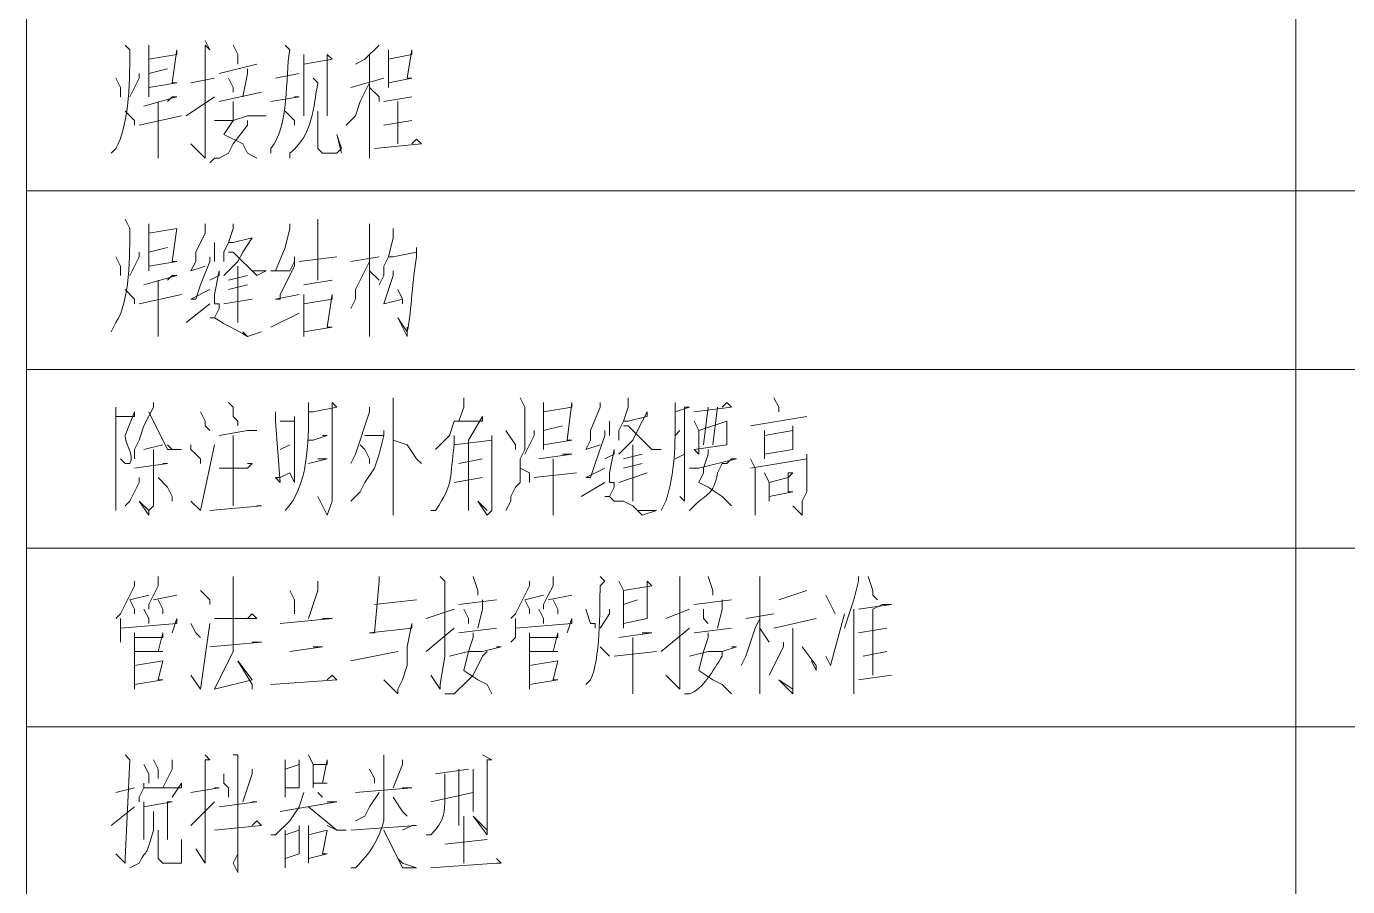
# Model space of a CAD drawing. Extents: x 14941 to 23337, y 2870 to 15192.
# Drawn here: x 21532 to 22313, y 12217 to 12725 of the extents above; entities that cross this region are included whole.
import ezdxf

# ---------------------------------------------------------------- set-up
doc = ezdxf.new("R2010")
doc.units = 0
doc.header["$LTSCALE"] = 8
doc.layers.add('1', color=1, linetype='Continuous')

msp = doc.modelspace()

# ---------------------------------------------------------------- linework, layer by layer
at = {"layer": '1', "color": 0, "lineweight": 18}
msp.add_lwpolyline([(23334.06, 11785.49), (23334.06, 15192.12), (21532.02, 15192.12), (21532.02, 10839.98)], dxfattribs=at)
at = {"layer": '1', "color": 0, "lineweight": 5}
for points in [[(22282.87, 14936.28), (22282.87, 10945.65)], [(21604.33, 12714.32), (21604.33, 12705.98), (21604.33, 12683.73), (21604.33, 12689.29), (21621.01, 12692.07), (21618.23, 12692.07), (21621.01, 12711.54), (21621.01, 12708.76), (21604.33, 12705.98)], [(21637.7, 12717.1), (21640.48, 12711.54), (21637.7, 12714.32), (21637.7, 12669.83), (21637.7, 12647.58), (21629.35, 12655.92), (21637.7, 12647.58)], [(21654.38, 12714.32), (21657.16, 12708.76), (21657.16, 12703.2)], [(21740.59, 12714.32), (21732.25, 12705.98), (21726.69, 12703.2), (21726.69, 12703.2)], [(21696.1, 12708.76), (21696.1, 12672.61), (21696.1, 12678.17)], [(21696.1, 12703.2), (21712.78, 12705.98), (21710, 12708.76), (21710, 12705.98), (21710, 12680.95), (21710, 12672.61), (21710, 12675.39), (21710, 12678.17)], [(21735.03, 12708.76), (21735.03, 12647.58), (21735.03, 12658.7)], [(21746.15, 12711.54), (21746.15, 12689.29)], [(21746.15, 12692.07), (21760.06, 12694.85), (21757.28, 12694.85), (21760.06, 12711.54), (21760.06, 12708.76), (21746.15, 12705.98)], [(21604.33, 12697.63), (21615.45, 12700.42)], [(21646.04, 12697.63), (21668.29, 12703.2)], [(21662.73, 12700.42), (21662.73, 12697.63), (21659.94, 12683.73)], [(21584.86, 12694.85), (21587.64, 12689.29), (21587.64, 12686.51), (21587.64, 12683.73)], [(21598.76, 12697.63), (21598.76, 12694.85), (21593.2, 12683.73)], [(21629.35, 12692.07), (21643.26, 12694.85)], [(21651.6, 12694.85), (21654.38, 12689.29), (21654.38, 12686.51)], [(21679.41, 12694.85), (21693.32, 12697.63)], [(21735.03, 12692.07), (21729.47, 12680.95), (21726.69, 12672.61), (21721.12, 12667.04)], [(21743.37, 12694.85), (21723.91, 12689.29)], [(21601.55, 12678.17), (21621.01, 12683.73), (21618.23, 12683.73), (21615.45, 12680.95)], [(21626.57, 12672.61), (21643.26, 12683.73)], [(21646.04, 12680.95), (21671.07, 12686.51)], [(21676.63, 12680.95), (21693.32, 12683.73), (21690.53, 12683.73), (21690.53, 12683.73)], [(21735.03, 12689.29), (21740.59, 12683.73), (21740.59, 12680.95)], [(21743.37, 12680.95), (21760.06, 12683.73)], [(21590.42, 12675.39), (21595.98, 12669.83), (21595.98, 12667.04)], [(21609.89, 12680.95), (21609.89, 12647.58), (21609.89, 12655.92)], [(21654.38, 12680.95), (21654.38, 12678.17), (21654.38, 12669.83), (21648.82, 12661.48), (21659.94, 12655.92), (21662.73, 12650.36), (21668.29, 12647.58)], [(21684.97, 12675.39), (21690.53, 12669.83), (21690.53, 12667.04)], [(21704.44, 12675.39), (21704.44, 12653.14), (21707.22, 12650.36), (21707.22, 12650.36), (21715.56, 12650.36), (21718.34, 12653.14), (21715.56, 12661.48), (21718.34, 12650.36)], [(21751.72, 12680.95), (21751.72, 12655.92)], [(21598.76, 12667.04), (21623.79, 12672.61)], [(21662.73, 12669.83), (21662.73, 12667.04), (21654.38, 12655.92), (21651.6, 12650.36), (21646.04, 12647.58), (21643.26, 12647.58), (21640.48, 12644.8)], [(21643.26, 12669.83), (21654.38, 12669.83), (21662.73, 12672.61), (21673.85, 12672.61), (21668.29, 12672.61)], [(21760.06, 12669.83), (21743.37, 12667.04)], [(21737.81, 12653.14), (21765.62, 12655.92), (21762.84, 12658.7), (21760.06, 12655.92)], [(23334.06, 12628.11), (21532.02, 12628.11)], [(21604.33, 12608.65), (21604.33, 12600.3), (21604.33, 12580.84), (21604.33, 12583.62), (21621.01, 12586.4), (21618.23, 12586.4), (21621.01, 12605.86), (21621.01, 12605.86), (21604.33, 12603.08)], [(21637.7, 12608.65), (21637.7, 12603.08), (21632.14, 12591.96), (21632.14, 12586.4), (21629.35, 12580.84), (21637.7, 12583.62)], [(21654.38, 12608.65), (21654.38, 12605.86), (21651.6, 12597.52), (21648.82, 12591.96), (21648.82, 12586.4)], [(21687.75, 12608.65), (21687.75, 12605.86), (21684.97, 12594.74), (21679.41, 12580.84), (21676.63, 12580.84), (21687.75, 12580.84), (21690.53, 12586.4), (21690.53, 12589.18), (21690.53, 12583.62), (21682.19, 12566.93), (21682.19, 12564.15), (21679.41, 12564.15), (21693.32, 12566.93)], [(21704.44, 12611.43), (21704.44, 12608.65), (21704.44, 12591.96), (21704.44, 12575.27)], [(21735.03, 12608.65), (21735.03, 12605.86), (21735.03, 12541.9), (21735.03, 12547.47), (21735.03, 12555.81)], [(21748.93, 12605.86), (21748.93, 12600.3), (21746.15, 12589.18), (21743.37, 12583.62), (21743.37, 12578.06), (21740.59, 12572.49)], [(21643.26, 12597.52), (21643.26, 12591.96), (21643.26, 12586.4)], [(21651.6, 12597.52), (21654.38, 12597.52), (21665.51, 12600.3), (21665.51, 12600.3), (21659.94, 12591.96), (21657.16, 12586.4), (21648.82, 12578.06)], [(21584.86, 12589.18), (21587.64, 12583.62), (21587.64, 12580.84), (21587.64, 12578.06)], [(21598.76, 12591.96), (21598.76, 12589.18), (21593.2, 12578.06)], [(21604.33, 12591.96), (21615.45, 12594.74)], [(21640.48, 12589.18), (21640.48, 12586.4), (21634.92, 12572.49), (21632.14, 12564.15), (21629.35, 12564.15), (21640.48, 12569.71)], [(21651.6, 12591.96), (21654.38, 12591.96), (21668.29, 12578.06), (21673.85, 12580.84), (21668.29, 12580.84), (21665.51, 12580.84)], [(21693.32, 12586.4), (21715.56, 12589.18)], [(21723.91, 12586.4), (21740.59, 12589.18)], [(21657.16, 12583.62), (21657.16, 12550.25), (21657.16, 12555.81)], [(21735.03, 12586.4), (21729.47, 12575.27), (21726.69, 12569.71), (21726.69, 12564.15), (21723.91, 12558.59)], [(21601.55, 12572.49), (21621.01, 12578.06), (21618.23, 12578.06), (21615.45, 12575.27)], [(21609.89, 12575.27), (21609.89, 12541.9), (21609.89, 12550.25)], [(21640.48, 12575.27), (21646.04, 12578.06), (21646.04, 12580.84), (21643.26, 12566.93), (21643.26, 12564.15), (21643.26, 12561.37), (21646.04, 12561.37), (21646.04, 12558.59), (21643.26, 12553.03)], [(21662.73, 12578.06), (21651.6, 12575.27)], [(21696.1, 12572.49), (21712.78, 12575.27)], [(21735.03, 12580.84), (21740.59, 12575.27)], [(21748.93, 12580.84), (21748.93, 12578.06), (21743.37, 12561.37), (21743.37, 12561.37), (21754.5, 12564.15)], [(21590.42, 12569.71), (21595.98, 12564.15), (21595.98, 12561.37)], [(21598.76, 12561.37), (21623.79, 12566.93)], [(21651.6, 12569.71), (21662.73, 12572.49)], [(21696.1, 12566.93), (21696.1, 12561.37), (21696.1, 12544.68), (21696.1, 12541.9), (21696.1, 12544.68), (21712.78, 12547.47), (21710, 12547.47), (21712.78, 12566.93), (21712.78, 12564.15), (21712.78, 12564.15), (21696.1, 12561.37)], [(21751.72, 12569.71), (21754.5, 12564.15), (21754.5, 12561.37)], [(21626.57, 12550.25), (21640.48, 12561.37)], [(21665.51, 12564.15), (21648.82, 12561.37)], [(21676.63, 12547.47), (21693.32, 12555.81)], [(23334.06, 12522.44), (21532.02, 12522.44)], [(21748.93, 12505.75), (21748.93, 12500.19), (21748.93, 12502.97), (21748.93, 12436.23), (21748.93, 12447.35)], [(21790.65, 12505.75), (21790.65, 12500.19), (21787.87, 12491.85), (21785.09, 12491.85), (21782.31, 12483.5), (21776.74, 12477.94), (21773.96, 12475.16)], [(21824.02, 12505.75), (21826.8, 12500.19), (21826.8, 12475.16), (21824.02, 12469.6), (21824.02, 12466.82), (21824.02, 12461.26), (21824.02, 12455.69), (21821.24, 12452.91), (21818.46, 12447.35), (21818.46, 12444.57), (21815.68, 12439.01)], [(21887.98, 12505.75), (21887.98, 12500.19), (21885.2, 12491.85), (21882.42, 12486.28), (21882.42, 12480.72)], [(21974.19, 12505.75), (21976.97, 12500.19), (21976.97, 12497.41)], [(21584.86, 12500.19), (21584.86, 12439.01), (21584.86, 12441.79), (21584.86, 12450.13)], [(21607.11, 12502.97), (21607.11, 12500.19), (21601.55, 12489.07), (21598.76, 12480.72), (21595.98, 12475.16), (21595.98, 12469.6)], [(21604.33, 12497.41), (21615.45, 12475.16), (21623.79, 12475.16), (21618.23, 12475.16), (21615.45, 12477.94)], [(21634.92, 12497.41), (21637.7, 12491.85), (21637.7, 12489.07), (21640.48, 12486.28)], [(21651.6, 12502.97), (21654.38, 12500.19), (21654.38, 12494.63), (21657.16, 12491.85), (21657.16, 12489.07)], [(21679.41, 12497.41), (21679.41, 12491.85), (21682.19, 12455.69), (21679.41, 12458.48), (21682.19, 12458.48), (21687.75, 12461.26), (21690.53, 12455.69), (21690.53, 12458.48), (21690.53, 12494.63), (21690.53, 12491.85), (21690.53, 12491.85), (21682.19, 12491.85)], [(21698.88, 12497.41), (21701.66, 12497.41), (21715.56, 12500.19), (21712.78, 12502.97), (21712.78, 12497.41), (21712.78, 12455.69), (21712.78, 12444.57), (21710, 12436.23), (21704.44, 12447.35)], [(21735.03, 12500.19), (21735.03, 12497.41), (21732.25, 12489.07), (21729.47, 12480.72), (21726.69, 12472.38), (21723.91, 12466.82)], [(21837.92, 12502.97), (21837.92, 12494.63), (21837.92, 12475.16), (21837.92, 12477.94), (21854.61, 12480.72), (21851.83, 12480.72), (21854.61, 12502.97), (21854.61, 12500.19), (21837.92, 12497.41)], [(21871.29, 12502.97), (21871.29, 12500.19), (21865.73, 12486.28), (21865.73, 12480.72), (21862.95, 12475.16), (21871.29, 12477.94)], [(21885.2, 12491.85), (21887.98, 12491.85), (21899.1, 12494.63), (21899.1, 12497.41), (21893.54, 12486.28), (21890.76, 12480.72), (21882.42, 12472.38)], [(21915.79, 12497.41), (21924.13, 12500.19), (21921.35, 12500.19), (21921.35, 12461.26)], [(21926.91, 12497.41), (21949.16, 12500.19), (21946.38, 12502.97), (21943.6, 12500.19)], [(21932.47, 12477.94), (21935.26, 12500.19)], [(21940.82, 12500.19), (21938.04, 12477.94)], [(21787.87, 12491.85), (21787.87, 12491.85), (21801.77, 12491.85), (21801.77, 12494.63), (21793.43, 12480.72), (21793.43, 12439.01), (21793.43, 12444.57), (21793.43, 12452.91)], [(21837.92, 12486.28), (21849.05, 12489.07)], [(21876.86, 12491.85), (21876.86, 12486.28), (21876.86, 12483.5)], [(21885.2, 12489.07), (21887.98, 12489.07), (21901.88, 12475.16), (21907.45, 12475.16), (21901.88, 12475.16), (21899.1, 12477.94)], [(21926.91, 12491.85), (21929.69, 12486.28), (21929.69, 12472.38), (21926.91, 12475.16), (21946.38, 12477.94), (21946.38, 12477.94), (21946.38, 12491.85), (21946.38, 12491.85), (21946.38, 12491.85), (21929.69, 12486.28)], [(21960.28, 12489.07), (21993.66, 12494.63)], [(21968.63, 12486.28), (21968.63, 12483.5), (21968.63, 12469.6), (21968.63, 12472.38), (21985.31, 12475.16), (21985.31, 12477.94), (21985.31, 12489.07), (21985.31, 12486.28), (21968.63, 12483.5)], [(21646.04, 12483.5), (21662.73, 12486.28), (21668.29, 12486.28), (21665.51, 12486.28), (21665.51, 12486.28)], [(21654.38, 12483.5), (21654.38, 12441.79)], [(21698.88, 12480.72), (21701.66, 12480.72), (21710, 12483.5), (21707.22, 12483.5)], [(21732.25, 12483.5), (21735.03, 12483.5), (21743.37, 12483.5), (21743.37, 12486.28), (21743.37, 12483.5), (21740.59, 12472.38), (21737.81, 12464.04), (21732.25, 12455.69), (21729.47, 12450.13), (21729.47, 12450.13), (21723.91, 12444.57), (21723.91, 12444.57)], [(21748.93, 12480.72), (21757.28, 12477.94), (21762.84, 12469.6), (21765.62, 12466.82)], [(21785.09, 12477.94), (21807.33, 12480.72), (21807.33, 12483.5), (21807.33, 12439.01), (21804.55, 12436.23), (21798.99, 12444.57), (21804.55, 12439.01)], [(21815.68, 12486.28), (21821.24, 12477.94), (21821.24, 12477.94), (21821.24, 12475.16)], [(21832.36, 12486.28), (21832.36, 12483.5), (21826.8, 12472.38)], [(21874.08, 12486.28), (21874.08, 12483.5), (21868.51, 12466.82), (21865.73, 12458.48), (21862.95, 12458.48), (21874.08, 12464.04)], [(21918.57, 12486.28), (21915.79, 12483.5)], [(21607.11, 12475.16), (21607.11, 12441.79), (21604.33, 12439.01), (21604.33, 12436.23), (21598.76, 12444.57), (21604.33, 12439.01)], [(21601.55, 12475.16), (21612.67, 12477.94)], [(21629.35, 12477.94), (21629.35, 12475.16), (21632.14, 12472.38), (21634.92, 12469.6), (21634.92, 12466.82)], [(21629.35, 12444.57), (21634.92, 12439.01), (21643.26, 12477.94)], [(21682.19, 12475.16), (21687.75, 12477.94)], [(21729.47, 12477.94), (21732.25, 12475.16), (21735.03, 12469.6), (21735.03, 12466.82)], [(21835.14, 12469.6), (21854.61, 12472.38), (21851.83, 12472.38), (21849.05, 12472.38)], [(21874.08, 12469.6), (21879.64, 12472.38), (21879.64, 12475.16), (21876.86, 12461.26), (21876.86, 12461.26), (21876.86, 12455.69), (21879.64, 12455.69), (21879.64, 12452.91), (21876.86, 12447.35)], [(21896.32, 12472.38), (21885.2, 12469.6)], [(21890.76, 12477.94), (21890.76, 12444.57), (21890.76, 12450.13)], [(21921.35, 12472.38), (21915.79, 12469.6)], [(21935.26, 12475.16), (21935.26, 12472.38), (21932.47, 12464.04), (21932.47, 12461.26), (21929.69, 12455.69), (21935.26, 12452.91), (21935.26, 12452.91), (21943.6, 12447.35), (21946.38, 12444.57), (21946.38, 12444.57), (21949.16, 12441.79)], [(21960.28, 12464.04), (21976.97, 12466.82), (21993.66, 12469.6), (21993.66, 12472.38), (21993.66, 12469.6), (21993.66, 12469.6), (21993.66, 12450.13), (21990.87, 12444.57), (21990.87, 12439.01), (21990.87, 12436.23), (21985.31, 12441.79)], [(21595.98, 12464.04), (21615.45, 12466.82), (21615.45, 12466.82), (21612.67, 12466.82)], [(21646.04, 12464.04), (21662.73, 12464.04), (21665.51, 12466.82), (21662.73, 12466.82)], [(21698.88, 12466.82), (21698.88, 12466.82), (21710, 12469.6), (21707.22, 12469.6), (21704.44, 12469.6)], [(21801.77, 12469.6), (21787.87, 12466.82)], [(21824.02, 12464.04), (21829.58, 12461.26), (21829.58, 12455.69)], [(21843.49, 12469.6), (21843.49, 12436.23), (21843.49, 12441.79), (21843.49, 12444.57)], [(21885.2, 12464.04), (21896.32, 12466.82)], [(21921.35, 12464.04), (21921.35, 12447.35), (21921.35, 12444.57), (21921.35, 12444.57), (21918.57, 12447.35), (21921.35, 12444.57)], [(21963.07, 12441.79), (21963.07, 12439.01), (21963.07, 12436.23), (21963.07, 12458.48), (21963.07, 12464.04), (21960.28, 12469.6)], [(21598.76, 12458.48), (21598.76, 12455.69), (21595.98, 12450.13), (21593.2, 12444.57), (21590.42, 12441.79)], [(21609.89, 12458.48), (21615.45, 12452.91), (21618.23, 12447.35), (21618.23, 12444.57)], [(21785.09, 12455.69), (21801.77, 12458.48)], [(21832.36, 12458.48), (21857.39, 12461.26)], [(21899.1, 12461.26), (21882.42, 12455.69)], [(21968.63, 12461.26), (21971.41, 12455.69), (21971.41, 12444.57), (21971.41, 12447.35), (21985.31, 12450.13), (21982.53, 12450.13), (21982.53, 12461.26), (21985.31, 12461.26), (21982.53, 12458.48), (21971.41, 12455.69)], [(21860.17, 12447.35), (21874.08, 12455.69)], [(21640.48, 12439.01), (21671.07, 12441.79), (21671.07, 12441.79), (21668.29, 12441.79)], [(21874.08, 12447.35), (21876.86, 12447.35), (21879.64, 12444.57), (21885.2, 12444.57), (21890.76, 12441.79), (21896.32, 12436.23), (21904.67, 12439.01), (21896.32, 12439.01), (21893.54, 12439.01)], [(23334.06, 12416.76), (21532.02, 12416.76)], [(21595.98, 12397.3), (21595.98, 12394.51), (21593.2, 12388.95), (21590.42, 12383.39), (21590.42, 12383.39), (21587.64, 12377.83), (21584.86, 12375.05)], [(21609.89, 12400.08), (21609.89, 12394.51), (21607.11, 12388.95), (21604.33, 12383.39), (21604.33, 12380.61)], [(21654.38, 12400.08), (21654.38, 12394.51), (21654.38, 12358.36), (21654.38, 12355.58), (21643.26, 12333.33), (21643.26, 12333.33), (21665.51, 12338.9), (21657.16, 12350.02), (21665.51, 12336.12), (21665.51, 12333.33)], [(21704.44, 12397.3), (21704.44, 12391.73), (21698.88, 12375.05)], [(21740.59, 12400.08), (21740.59, 12397.3), (21737.81, 12366.71), (21735.03, 12366.71), (21735.03, 12366.71), (21760.06, 12369.49), (21760.06, 12372.27), (21760.06, 12372.27), (21757.28, 12358.36), (21757.28, 12347.24), (21754.5, 12338.9), (21751.72, 12333.33), (21751.72, 12330.55), (21743.37, 12338.9), (21751.72, 12330.55)], [(21776.74, 12400.08), (21779.52, 12397.3), (21779.52, 12397.3), (21779.52, 12352.8), (21776.74, 12336.12), (21776.74, 12333.33), (21771.18, 12341.68), (21776.74, 12333.33)], [(21796.21, 12400.08), (21798.99, 12391.73), (21798.99, 12388.95)], [(21829.58, 12397.3), (21829.58, 12394.51), (21826.8, 12388.95), (21824.02, 12383.39), (21824.02, 12383.39), (21821.24, 12377.83), (21818.46, 12375.05)], [(21843.49, 12400.08), (21843.49, 12394.51), (21840.7, 12388.95), (21837.92, 12383.39), (21837.92, 12380.61)], [(21882.42, 12397.3), (21885.2, 12391.73), (21885.2, 12369.49), (21885.2, 12372.27), (21899.1, 12375.05), (21899.1, 12375.05), (21899.1, 12397.3), (21901.88, 12394.51), (21885.2, 12391.73)], [(21918.57, 12400.08), (21918.57, 12397.3), (21918.57, 12397.3), (21918.57, 12352.8), (21918.57, 12336.12), (21918.57, 12333.33), (21910.23, 12341.68), (21918.57, 12333.33)], [(21935.26, 12400.08), (21938.04, 12391.73), (21938.04, 12388.95)], [(21965.85, 12400.08), (21965.85, 12341.68), (21965.85, 12330.55), (21965.85, 12341.68)], [(22024.25, 12400.08), (22024.25, 12397.3), (22021.46, 12386.17), (22018.68, 12377.83), (22015.9, 12369.49)], [(22029.81, 12400.08), (22032.59, 12391.73), (22032.59, 12388.95), (22035.37, 12386.17)], [(21593.2, 12386.17), (21604.33, 12388.95)], [(21593.2, 12386.17), (21595.98, 12380.61), (21595.98, 12377.83)], [(21607.11, 12386.17), (21621.01, 12388.95)], [(21609.89, 12386.17), (21612.67, 12380.61), (21612.67, 12377.83)], [(21634.92, 12391.73), (21640.48, 12386.17), (21640.48, 12383.39)], [(21687.75, 12391.73), (21690.53, 12386.17), (21690.53, 12383.39), (21690.53, 12377.83)], [(21762.84, 12386.17), (21737.81, 12383.39)], [(21787.87, 12383.39), (21810.11, 12386.17)], [(21801.77, 12386.17), (21801.77, 12380.61), (21798.99, 12369.49)], [(21826.8, 12386.17), (21837.92, 12388.95)], [(21826.8, 12386.17), (21829.58, 12380.61), (21829.58, 12377.83)], [(21840.7, 12386.17), (21854.61, 12388.95)], [(21843.49, 12386.17), (21846.27, 12380.61), (21846.27, 12377.83)], [(21885.2, 12383.39), (21893.54, 12386.17)], [(21926.91, 12383.39), (21949.16, 12386.17)], [(21943.6, 12386.17), (21943.6, 12380.61), (21940.82, 12369.49)], [(21976.97, 12386.17), (21993.66, 12391.73)], [(22004.78, 12388.95), (22007.56, 12383.39), (22010.34, 12377.83)], [(21601.55, 12380.61), (21604.33, 12375.05), (21604.33, 12372.27)], [(21768.4, 12375.05), (21785.09, 12380.61)], [(21790.65, 12380.61), (21793.43, 12375.05), (21793.43, 12372.27)], [(21835.14, 12380.61), (21837.92, 12375.05), (21837.92, 12372.27)], [(21862.95, 12380.61), (21865.73, 12372.27), (21868.51, 12372.27), (21868.51, 12369.49)], [(21876.86, 12380.61), (21876.86, 12377.83), (21871.29, 12369.49)], [(21910.23, 12375.05), (21924.13, 12380.61)], [(21932.47, 12380.61), (21932.47, 12375.05), (21935.26, 12372.27)], [(22021.46, 12380.61), (22021.46, 12336.12), (22021.46, 12330.55), (22021.46, 12336.12)], [(22024.25, 12380.61), (22043.71, 12383.39), (22040.93, 12383.39), (22038.15, 12383.39), (22032.59, 12380.61), (22032.59, 12341.68)], [(21587.64, 12375.05), (21587.64, 12369.49), (21587.64, 12366.71), (21587.64, 12363.92), (21587.64, 12361.14)], [(21587.64, 12369.49), (21621.01, 12372.27), (21621.01, 12375.05), (21618.23, 12366.71)], [(21629.35, 12372.27), (21632.14, 12366.71), (21634.92, 12363.92)], [(21629.35, 12341.68), (21634.92, 12333.33), (21640.48, 12372.27)], [(21643.26, 12375.05), (21668.29, 12375.05), (21665.51, 12377.83), (21662.73, 12375.05)], [(21682.19, 12372.27), (21712.78, 12375.05), (21710, 12375.05), (21707.22, 12375.05)], [(21821.24, 12375.05), (21821.24, 12369.49), (21821.24, 12366.71), (21821.24, 12363.92), (21818.46, 12361.14)], [(21821.24, 12369.49), (21854.61, 12372.27), (21854.61, 12375.05), (21851.83, 12366.71)], [(21965.85, 12375.05), (21963.07, 12369.49), (21960.28, 12361.14), (21957.5, 12352.8), (21954.72, 12347.24)], [(21957.5, 12375.05), (21974.19, 12377.83)], [(21974.19, 12369.49), (21999.22, 12375.05)], [(22004.78, 12352.8), (22004.78, 12352.8), (22007.56, 12347.24), (22015.9, 12377.83)], [(21595.98, 12366.71), (21595.98, 12363.92), (21595.98, 12350.02), (21595.98, 12333.33), (21595.98, 12338.9)], [(21595.98, 12363.92), (21612.67, 12363.92), (21612.67, 12366.71), (21609.89, 12355.58), (21612.67, 12355.58), (21595.98, 12355.58)], [(21768.4, 12355.58), (21785.09, 12369.49)], [(21787.87, 12366.71), (21810.11, 12369.49)], [(21796.21, 12366.71), (21796.21, 12363.92), (21793.43, 12355.58), (21790.65, 12344.46), (21798.99, 12338.9), (21804.55, 12336.12), (21807.33, 12330.55)], [(21829.58, 12366.71), (21829.58, 12363.92), (21829.58, 12350.02), (21829.58, 12333.33), (21829.58, 12338.9)], [(21829.58, 12363.92), (21846.27, 12363.92), (21846.27, 12366.71), (21843.49, 12355.58), (21846.27, 12355.58), (21829.58, 12355.58)], [(21882.42, 12363.92), (21901.88, 12366.71), (21899.1, 12366.71), (21896.32, 12366.71)], [(21890.76, 12363.92), (21890.76, 12330.55), (21890.76, 12338.9)], [(21907.45, 12355.58), (21924.13, 12369.49)], [(21926.91, 12366.71), (21949.16, 12369.49)], [(21935.26, 12366.71), (21935.26, 12363.92), (21932.47, 12355.58), (21929.69, 12344.46), (21938.04, 12338.9), (21943.6, 12336.12), (21949.16, 12330.55)], [(21965.85, 12369.49), (21971.41, 12361.14)], [(21985.31, 12369.49), (21985.31, 12366.71), (21985.31, 12338.9), (21985.31, 12333.33), (21985.31, 12330.55), (21976.97, 12338.9), (21985.31, 12333.33)], [(22024.25, 12366.71), (22040.93, 12369.49)], [(21640.48, 12358.36), (21671.07, 12361.14), (21671.07, 12361.14), (21665.51, 12361.14)], [(21687.75, 12355.58), (21707.22, 12358.36), (21704.44, 12358.36), (21701.66, 12358.36)], [(21723.91, 12350.02), (21751.72, 12355.58)], [(21804.55, 12355.58), (21801.77, 12352.8), (21796.21, 12341.68), (21790.65, 12336.12), (21787.87, 12333.33), (21785.09, 12330.55), (21779.52, 12330.55)], [(21782.31, 12352.8), (21793.43, 12355.58), (21801.77, 12355.58), (21812.9, 12358.36), (21810.11, 12358.36)], [(21871.29, 12358.36), (21874.08, 12355.58), (21876.86, 12352.8)], [(21879.64, 12352.8), (21904.67, 12355.58)], [(21924.13, 12352.8), (21935.26, 12355.58), (21943.6, 12355.58), (21951.94, 12358.36), (21949.16, 12358.36)], [(21979.75, 12361.14), (21979.75, 12358.36), (21971.41, 12341.68)], [(21990.87, 12358.36), (21999.22, 12347.24), (21999.22, 12344.46), (21996.44, 12350.02)], [(22027.03, 12352.8), (22040.93, 12355.58)], [(21595.98, 12347.24), (21612.67, 12350.02), (21612.67, 12350.02), (21609.89, 12338.9), (21612.67, 12338.9), (21595.98, 12336.12)], [(21829.58, 12347.24), (21846.27, 12350.02), (21846.27, 12350.02), (21843.49, 12338.9), (21846.27, 12338.9), (21829.58, 12336.12)], [(21676.63, 12336.12), (21715.56, 12338.9), (21712.78, 12341.68), (21710, 12338.9)], [(22024.25, 12338.9), (22043.71, 12341.68)], [(23334.06, 12311.09), (21532.02, 12311.09)], [(21590.42, 12294.4), (21593.2, 12291.62), (21593.2, 12291.62), (21590.42, 12233.22), (21590.42, 12230.44), (21584.86, 12236), (21590.42, 12230.44)], [(21637.7, 12294.4), (21640.48, 12291.62), (21637.7, 12291.62), (21637.7, 12233.22), (21637.7, 12230.44), (21632.14, 12238.78), (21637.7, 12230.44)], [(21654.38, 12294.4), (21657.16, 12294.4), (21657.16, 12294.4), (21657.16, 12224.88), (21654.38, 12230.44), (21657.16, 12236)], [(21698.88, 12294.4), (21701.66, 12288.84), (21701.66, 12274.93), (21701.66, 12277.72), (21710, 12277.72), (21707.22, 12277.72), (21710, 12291.62), (21710, 12288.84), (21701.66, 12288.84)], [(21743.37, 12294.4), (21743.37, 12291.62), (21743.37, 12258.25), (21743.37, 12266.59)], [(21801.77, 12294.4), (21807.33, 12291.62), (21804.55, 12291.62), (21804.55, 12247.13), (21796.21, 12258.25), (21804.55, 12249.91)], [(21601.55, 12288.84), (21604.33, 12283.28), (21604.33, 12277.72)], [(21607.11, 12291.62), (21609.89, 12286.06), (21609.89, 12280.5)], [(21618.23, 12291.62), (21618.23, 12288.84), (21618.23, 12286.06), (21612.67, 12274.93)], [(21665.51, 12286.06), (21665.51, 12283.28), (21659.94, 12266.59)], [(21684.97, 12291.62), (21684.97, 12288.84), (21684.97, 12283.28), (21684.97, 12269.37), (21684.97, 12274.93), (21693.32, 12274.93), (21693.32, 12274.93), (21693.32, 12291.62), (21693.32, 12288.84), (21684.97, 12286.06)], [(21735.03, 12286.06), (21737.81, 12280.5), (21737.81, 12277.72)], [(21754.5, 12291.62), (21754.5, 12288.84), (21748.93, 12274.93)], [(21773.96, 12283.28), (21793.43, 12286.06)], [(21787.87, 12286.06), (21787.87, 12252.69)], [(21796.21, 12286.06), (21796.21, 12261.03)], [(21601.55, 12277.72), (21601.55, 12274.93), (21598.76, 12269.37), (21598.76, 12266.59)], [(21601.55, 12274.93), (21623.79, 12274.93), (21623.79, 12277.72), (21618.23, 12269.37)], [(21648.82, 12283.28), (21648.82, 12277.72), (21651.6, 12274.93), (21651.6, 12269.37)], [(21584.86, 12272.15), (21595.98, 12274.93)], [(21629.35, 12272.15), (21646.04, 12274.93), (21643.26, 12274.93)], [(21696.1, 12272.15), (21693.32, 12263.81), (21687.75, 12255.47), (21679.41, 12247.13), (21676.63, 12247.13)], [(21704.44, 12272.15), (21707.22, 12269.37), (21707.22, 12269.37)], [(21726.69, 12272.15), (21760.06, 12274.93), (21757.28, 12274.93), (21754.5, 12274.93)], [(21740.59, 12272.15), (21735.03, 12263.81), (21732.25, 12258.25), (21726.69, 12255.47)], [(21748.93, 12269.37), (21754.5, 12261.03), (21757.28, 12258.25)], [(21771.18, 12266.59), (21796.21, 12272.15)], [(21582.08, 12252.69), (21595.98, 12263.81)], [(21601.55, 12266.59), (21601.55, 12244.34), (21601.55, 12247.13), (21601.55, 12252.69)], [(21601.55, 12263.81), (21618.23, 12266.59), (21615.45, 12266.59), (21615.45, 12247.13), (21615.45, 12244.34), (21615.45, 12247.13), (21615.45, 12249.91)], [(21629.35, 12252.69), (21643.26, 12266.59)], [(21646.04, 12263.81), (21668.29, 12266.59), (21665.51, 12266.59)], [(21682.19, 12261.03), (21715.56, 12266.59), (21712.78, 12266.59), (21710, 12266.59)], [(21698.88, 12263.81), (21715.56, 12249.91), (21721.12, 12249.91), (21715.56, 12249.91), (21710, 12252.69)], [(21643.26, 12249.91), (21671.07, 12252.69), (21668.29, 12255.47), (21665.51, 12252.69)], [(21790.65, 12258.25), (21790.65, 12255.47), (21790.65, 12230.44)], [(21609.89, 12249.91), (21609.89, 12233.22), (21612.67, 12230.44), (21612.67, 12230.44), (21615.45, 12230.44), (21623.79, 12230.44), (21623.79, 12230.44), (21623.79, 12244.34), (21623.79, 12230.44)], [(21684.97, 12249.91), (21684.97, 12247.13), (21684.97, 12238.78), (21684.97, 12227.66), (21684.97, 12233.22), (21693.32, 12236), (21693.32, 12236), (21693.32, 12252.69), (21693.32, 12249.91), (21684.97, 12247.13)], [(21698.88, 12252.69), (21698.88, 12247.13), (21698.88, 12230.44), (21698.88, 12233.22), (21710, 12236), (21707.22, 12236), (21710, 12249.91), (21710, 12249.91), (21698.88, 12247.13)], [(21723.91, 12249.91), (21762.84, 12252.69), (21760.06, 12252.69), (21754.5, 12249.91)], [(21743.37, 12249.91), (21754.5, 12227.66), (21762.84, 12227.66), (21754.5, 12230.44), (21751.72, 12233.22)], [(21779.52, 12241.56), (21804.55, 12244.34)], [(21810.11, 12233.22), (21812.9, 12230.44), (21810.11, 12230.44), (21771.18, 12227.66)]]:
    msp.add_lwpolyline(points, dxfattribs=at)
for points, knots in [([(21590.42, 12714.32), (21590.42, 12714.32), (21593.2, 12711.54), (21593.2, 12711.54), (21593.2, 12697.63), (21593.2, 12667.04), (21584.86, 12653.14), (21584.86, 12653.14), (21582.08, 12650.36), (21582.08, 12650.36)], [0, 0, 0, 0, 1, 1, 1, 2, 2, 2, 3, 3, 3, 3]), ([(21684.97, 12714.32), (21684.97, 12714.32), (21687.75, 12711.54), (21687.75, 12711.54), (21684.97, 12694.85), (21687.75, 12667.04), (21676.63, 12653.14), (21676.63, 12653.14), (21676.63, 12650.36), (21676.63, 12650.36)], [0, 0, 0, 0, 1, 1, 1, 2, 2, 2, 3, 3, 3, 3]), ([(21701.66, 12694.85), (21701.66, 12694.85), (21704.44, 12692.07), (21704.44, 12692.07), (21701.66, 12678.17), (21701.66, 12661.48), (21687.75, 12650.36), (21687.75, 12650.36), (21687.75, 12647.58), (21687.75, 12647.58)], [0, 0, 0, 0, 1, 1, 1, 2, 2, 2, 3, 3, 3, 3]), ([(21590.42, 12611.43), (21590.42, 12611.43), (21593.2, 12605.86), (21593.2, 12605.86), (21593.2, 12591.96), (21593.2, 12561.37), (21584.86, 12550.25), (21584.86, 12550.25), (21582.08, 12544.68), (21582.08, 12544.68)], [0, 0, 0, 0, 1, 1, 1, 2, 2, 2, 3, 3, 3, 3]), ([(21746.15, 12589.18), (21746.15, 12589.18), (21748.93, 12589.18), (21748.93, 12589.18), (21748.93, 12589.18), (21762.84, 12591.96), (21762.84, 12591.96), (21762.84, 12591.96), (21762.84, 12594.74), (21762.84, 12594.74), (21762.84, 12594.74), (21762.84, 12589.18), (21762.84, 12589.18), (21760.06, 12575.27), (21760.06, 12558.59), (21757.28, 12544.68), (21757.28, 12544.68), (21757.28, 12541.9), (21757.28, 12541.9), (21757.28, 12541.9), (21751.72, 12553.03), (21751.72, 12553.03), (21751.72, 12553.03), (21757.28, 12544.68), (21757.28, 12544.68), (21757.28, 12544.68), (21757.28, 12547.47), (21757.28, 12547.47)], [0, 0, 0, 0, 1, 1, 1, 2, 2, 2, 3, 3, 3, 4, 4, 4, 5, 5, 5, 6, 6, 6, 7, 7, 7, 8, 8, 8, 9, 9, 9, 9]), ([(21640.48, 12553.03), (21640.48, 12553.03), (21643.26, 12553.03), (21643.26, 12553.03), (21651.6, 12547.47), (21654.38, 12547.47), (21662.73, 12541.9), (21662.73, 12541.9), (21671.07, 12544.68), (21671.07, 12544.68), (21671.07, 12544.68), (21662.73, 12541.9), (21662.73, 12541.9), (21662.73, 12541.9), (21659.94, 12544.68), (21659.94, 12544.68)], [0, 0, 0, 0, 1, 1, 1, 2, 2, 2, 3, 3, 3, 4, 4, 4, 5, 5, 5, 5]), ([(21584.86, 12494.63), (21584.86, 12494.63), (21595.98, 12494.63), (21595.98, 12494.63), (21595.98, 12494.63), (21595.98, 12497.41), (21595.98, 12497.41), (21595.98, 12497.41), (21590.42, 12483.5), (21590.42, 12483.5), (21590.42, 12477.94), (21595.98, 12472.38), (21593.2, 12466.82), (21593.2, 12466.82), (21590.42, 12466.82), (21590.42, 12466.82), (21590.42, 12466.82), (21587.64, 12469.6), (21587.64, 12469.6)], [0, 0, 0, 0, 1, 1, 1, 2, 2, 2, 3, 3, 3, 4, 4, 4, 5, 5, 5, 6, 6, 6, 6]), ([(21698.88, 12502.97), (21698.88, 12502.97), (21698.88, 12497.41), (21698.88, 12497.41), (21698.88, 12480.72), (21698.88, 12452.91), (21684.97, 12439.01), (21684.97, 12439.01), (21684.97, 12439.01), (21684.97, 12439.01)], [0, 0, 0, 0, 1, 1, 1, 2, 2, 2, 3, 3, 3, 3]), ([(21915.79, 12502.97), (21915.79, 12502.97), (21915.79, 12497.41), (21915.79, 12497.41), (21915.79, 12477.94), (21915.79, 12461.26), (21910.23, 12444.57), (21910.23, 12444.57), (21907.45, 12439.01), (21907.45, 12439.01)], [0, 0, 0, 0, 1, 1, 1, 2, 2, 2, 3, 3, 3, 3]), ([(21785.09, 12483.5), (21785.09, 12483.5), (21785.09, 12477.94), (21785.09, 12477.94), (21782.31, 12458.48), (21785.09, 12455.69), (21773.96, 12439.01), (21773.96, 12439.01), (21771.18, 12439.01), (21771.18, 12439.01)], [0, 0, 0, 0, 1, 1, 1, 2, 2, 2, 3, 3, 3, 3]), ([(21924.13, 12464.04), (21924.13, 12464.04), (21929.69, 12464.04), (21929.69, 12464.04), (21929.69, 12464.04), (21951.94, 12469.6), (21951.94, 12469.6), (21951.94, 12469.6), (21949.16, 12469.6), (21949.16, 12469.6), (21949.16, 12469.6), (21946.38, 12466.82), (21946.38, 12466.82), (21946.38, 12466.82), (21943.6, 12466.82), (21943.6, 12466.82), (21943.6, 12466.82), (21940.82, 12461.26), (21940.82, 12461.26), (21938.04, 12447.35), (21935.26, 12450.13), (21926.91, 12441.79), (21926.91, 12441.79), (21924.13, 12439.01), (21924.13, 12439.01)], [0, 0, 0, 0, 1, 1, 1, 2, 2, 2, 3, 3, 3, 4, 4, 4, 5, 5, 5, 6, 6, 6, 7, 7, 7, 8, 8, 8, 8]), ([(21871.29, 12400.08), (21871.29, 12400.08), (21874.08, 12397.3), (21874.08, 12397.3), (21874.08, 12397.3), (21871.29, 12394.51), (21871.29, 12394.51), (21871.29, 12380.61), (21871.29, 12350.02), (21865.73, 12338.9), (21865.73, 12338.9), (21862.95, 12336.12), (21862.95, 12336.12)], [0, 0, 0, 0, 1, 1, 1, 2, 2, 2, 3, 3, 3, 4, 4, 4, 4]), ([(21943.6, 12355.58), (21943.6, 12355.58), (21943.6, 12352.8), (21943.6, 12352.8), (21938.04, 12344.46), (21932.47, 12333.33), (21924.13, 12330.55), (21924.13, 12330.55), (21921.35, 12330.55), (21921.35, 12330.55)], [0, 0, 0, 0, 1, 1, 1, 2, 2, 2, 3, 3, 3, 3]), ([(21779.52, 12283.28), (21779.52, 12283.28), (21779.52, 12269.37), (21779.52, 12269.37), (21779.52, 12261.03), (21779.52, 12255.47), (21771.18, 12247.13), (21771.18, 12247.13), (21768.4, 12247.13), (21768.4, 12247.13)], [0, 0, 0, 0, 1, 1, 1, 2, 2, 2, 3, 3, 3, 3]), ([(21607.11, 12261.03), (21607.11, 12261.03), (21607.11, 12249.91), (21607.11, 12249.91), (21601.55, 12230.44), (21604.33, 12241.56), (21598.76, 12230.44), (21598.76, 12230.44), (21593.2, 12227.66), (21593.2, 12227.66)], [0, 0, 0, 0, 1, 1, 1, 2, 2, 2, 3, 3, 3, 3]), ([(21743.37, 12258.25), (21743.37, 12258.25), (21743.37, 12255.47), (21743.37, 12255.47), (21740.59, 12244.34), (21735.03, 12236), (21726.69, 12227.66), (21726.69, 12227.66), (21723.91, 12227.66), (21723.91, 12227.66)], [0, 0, 0, 0, 1, 1, 1, 2, 2, 2, 3, 3, 3, 3])]:
    msp.add_open_spline(points, degree=3, knots=knots, dxfattribs=at)

doc.saveas('drawing.dxf')
